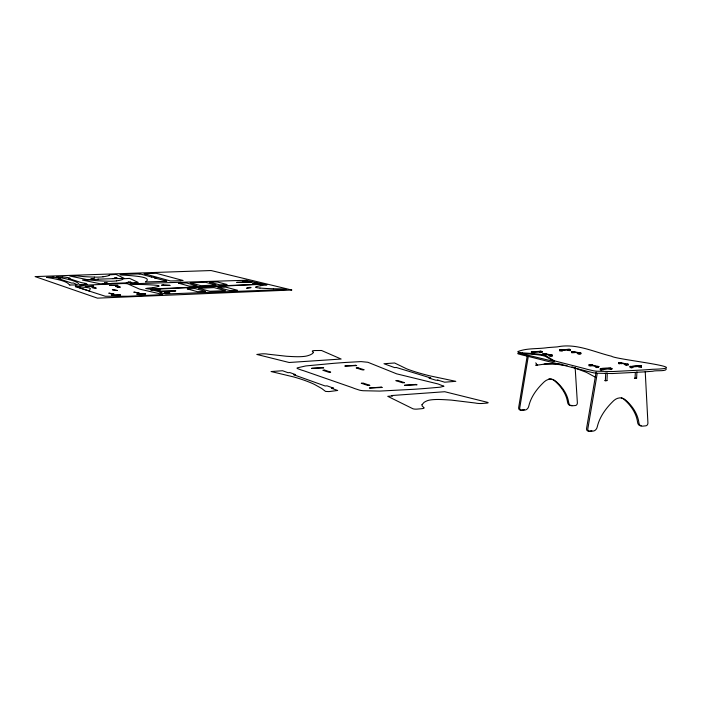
<?xml version="1.0" encoding="UTF-8"?>
<svg xmlns="http://www.w3.org/2000/svg" width="702" height="702" viewBox="0 0 702 702"><rect width="100%" height="100%" fill="white"/><g stroke="black" fill="none" stroke-linecap="round" stroke-linejoin="round"><path stroke-width="1.05" d="M554.334 360.819L554.308 361.539L521.2 353.615A22.025 3.273 2.3 0 1 519.041 353.053L519.094 352.36L518.216 351.992A10.469 1.562 2.3 0 1 517.83 351.597C526.86 347.902 537.986 349.14 547.718 347.604A534.222 92.559 5 0 1 557.221 346.902C576.149 342.945 593.725 351.965 611.635 356.256C615.224 359.547 698.481 368.102 652.807 369.278A329.396 43.866 1.7 0 1 642.312 370.024L612.425 371.551L596.99 371.226A11.425 1.799 2.8 0 1 593.55 370.805L587.17 369.287A214.443 37.346 1.7 0 0 584.494 368.541L554.334 360.819L546.244 356.046A18.103 2.747 2.3 0 0 532.265 353.536L522.367 352.852A4.747 0.711 2.2 0 1 519.094 352.36M554.308 361.539L546.209 356.748A18.103 2.755 2.3 0 0 532.239 354.229L522.341 353.545L522.367 352.852M531.405 353.036L531.449 351.886L541.023 351.228L540.979 352.378M532.239 354.229L532.265 353.536M532.511 353.308L532.625 351.869L531.317 351.834L542.234 351.632L533.766 352.15L533.722 353.194M537.539 364.707L537.521 365.207L535.995 365.321L536.486 363.601L535.67 362.916M539.663 352.422C538.381 350.316 543.173 351.211 542.093 352.65M540.812 352.702L540.9 351.676M543.278 354.668L543.313 353.624L545.629 353.527L546.121 353.632L545.77 354.896M544.19 354.887L544.234 353.843L543.05 353.747M544.849 354.554L544.892 353.51M546.209 356.748L546.244 356.046M549.455 356.186L549.227 355.177M550.386 356.414L550.429 355.361L543.023 353.676M551.035 356.072L551.079 355.019L552.316 355.142L549.227 355.256M551.939 356.186L551.974 355.247L544.857 353.51M551.974 356.3L552.07 355.238M559.915 351.07C558.88 349.148 562.521 349.587 561.047 351.342M562.232 351.219L562.276 350.193L570.568 349.684L567.962 349.324L568.006 350.465M569.164 350.737L569.208 349.71M569.287 350.421L569.331 349.289L559.757 349.903L562.311 350.201M570.419 350.693L570.472 349.552L569.331 349.289M571.849 352.667L571.893 351.632L573.929 351.526L574.666 351.649L574.324 352.781M571.876 352.781L571.63 351.676M572.779 352.887L572.823 351.851L571.621 351.737M573.376 352.79L573.437 351.526L580.984 353.167M578.141 354.159L577.93 353.159L580.686 353.229L580.642 354.273M579.089 354.378L579.176 353.334L571.928 351.632M579.694 354.045L579.738 353.009L580.975 353.132M589.118 365.917L589.162 364.821L592.093 364.838M590.119 366.163L590.171 365.066L588.89 364.864L596.963 366.725L598.903 366.532M590.742 365.795L590.786 364.698L598.56 366.611L598.508 367.585M591.742 366.04L592.102 364.873M595.901 367.453C594.515 365.988 597.639 366.549 596.919 367.708M597.534 367.33L597.577 366.356L598.903 366.505M600.342 370.051L600.526 368.752L609.143 368.252L609.099 369.243M600.403 369.91L600.298 368.875M601.623 370.366L601.754 368.822M601.711 370.235L601.754 369.243L600.289 368.804M603.009 370.13L603.062 369.147L610.459 368.576C616.435 368.796 603.088 367.392 600.403 368.813M606.818 373.113L607.3 373.227L606.949 380.616L605.352 380.747L605.703 373.359L605.063 373.192M610.336 369.278L610.398 368.05M610.415 369.559L610.442 368.155L608.985 368.138M611.617 369.594L611.679 368.357L601.675 369.129M611.705 369.463L611.758 368.471M618.506 363.697L618.559 362.618L621.472 362.644M618.55 363.575L618.602 362.618L626.535 364.478L628.387 364.268L627.114 364.119L627 365.207M619.533 363.943L619.585 362.855L618.559 362.618M620.094 363.575L620.147 362.495L628.088 364.364L628.036 365.452M621.112 363.943L621.454 362.68M625.403 365.33L625.192 364.285M626.438 365.575L626.535 364.478L625.166 364.338M630.098 367.751L630.159 366.532L639.926 365.777L641.233 366.084L641.172 367.304M631.396 368.059C630.615 364.312 628.229 367.576 632.985 366.97M632.756 367.83L632.809 366.856L641.488 366.312M636.933 371.806L636.609 378.202L635.047 378.325L635.319 372.841M638.653 367.076L638.583 365.847L641.496 366.277M639.864 366.997L639.926 365.777M639.987 367.392L639.97 365.882M641.251 367.295L641.312 366.198M527.211 355.914L518.664 407.555A2.334 1.887 -72.8 0 0 520.463 410.021L521.296 409.95M528.316 356.195L519.752 407.897A2.334 1.887 -72.8 0 0 521.56 410.363L524.903 410.065A4.66 3.764 -73 0 0 528.843 405.87C531.124 396.358 537.337 388.267 544.383 381.704A11.574 9.258 -73.8 0 1 555.291 380.835C561.872 386.284 567.348 393.734 568.655 402.343A4.581 3.633 -73.7 0 0 572.156 405.809L575.421 405.519A2.29 1.808 -73.6 0 0 577.369 402.816L575.14 367.357M596.121 372.13L586.574 428.439A2.501 1.957 -72.8 0 0 588.425 431.063L589.303 430.975M597.218 373.473L587.828 428.825A2.501 1.966 -72.8 0 0 589.689 431.449L593.172 431.098A4.993 3.914 -73 0 0 597.323 426.588C599.78 416.435 606.309 407.739 613.75 400.631A12.39 9.635 -73.8 0 1 625.122 399.622C632.002 405.44 637.6 413.408 638.855 422.49A4.905 3.773 -73.6 0 0 642.47 426.158L645.875 425.816A2.448 1.878 -73.6 0 0 647.92 422.92L645.235 371.7M162.653 294.621L128.097 296.253L105.318 296.262L75.491 286.635A11.285 1.246 -0.1 0 0 75.693 286.723L76.079 286.855M205.353 291.418L197.359 291.681L187.311 288.899M122.359 279.545L122.973 278.94A13.338 1.404 0.1 0 0 122.841 278.791L129.633 278.404L138.224 282.423L135.17 282.494M518.524 352.79L517.751 353.378A10.521 1.579 2.3 0 0 518.304 353.922L523.411 355.273A203.361 34.082 1.4 0 1 526.21 355.905L584.397 370.516A214.4 37.654 1.7 0 1 587.083 371.27L593.453 372.788A11.416 1.808 2.8 0 0 596.893 373.218L612.328 373.543L642.216 372.007A329.343 44.217 1.7 0 0 652.702 371.253C655.484 370.13 665.9 371.665 666.286 369.103M209.679 282.16L217.216 281.941L227.097 284.538L219.726 284.837L209.74 282.222M218.05 287.416L225.649 287.109L237.557 290.268L229.624 290.523L218.085 287.478M190.26 282.792L205.537 282.292L215.865 285.003M108.836 275.535L109.459 274.912A13.022 1.334 0 0 0 109.372 274.815L116.032 274.447L124.078 278.282L121.077 278.343M198.912 288.311L214.101 287.618L225.561 290.689L209.74 291.26L198.903 288.355M215.847 285.047L200.974 285.688L190.312 282.853M187.302 288.847L194.989 288.54L205.37 291.365M120.525 295.033L113.18 295.288M118.963 294.814L120.551 294.98M113.154 295.34L112.109 295.34M169.954 285.398L161.723 285.188M161.697 285.135L163.233 284.994M138.961 292.971L133.977 292.19M152.211 289.768L150.614 289.847L155.747 290.768L161.662 292.532L160.038 292.673L165.856 293.971L286.442 289.505L280.905 288.829A13.742 1.527 0.8 0 1 279.958 288.838L273.403 288.759M133.95 292.129L139.031 292.909M92.26 286.109L93.287 286.109M86.644 286.574L85.17 286.425L92.243 286.153M111.521 293.98L108.959 293.19M108.95 293.138L113.97 293.927L111.539 294.041M117.234 290.531L112.425 289.768M169.744 292.962L164.329 292.953M75.737 284.784L77.334 284.766L73.482 283.011L71.613 283.046L58.828 278.791M164.338 292.901L169.779 292.909M69.814 285.003L76.132 284.968L75.711 284.828M112.373 289.707L117.287 290.461M118.155 287.188L115.707 286.469M115.663 286.407L120.367 287.118L118.182 287.241M144.121 293.778L145.165 293.778M159.1 291.339L175.825 290.891L174.833 290.944M129.317 282.458L128.001 282.064L130.239 282.02M130.186 282.072L131.572 282.467L129.37 282.52M136.872 294.077L137.917 294.077M158.643 289.917L160.188 290.084L154.826 290.119L158.626 289.97M96.086 288.136C94.919 288.873 88.61 286.811 93.691 287.293M93.673 287.346L96.104 288.083M106.704 282.941L108.011 283.345L105.748 283.397M105.721 283.345L104.475 282.994M104.431 282.941L106.713 282.888M115.382 278.308L114.294 278.001L116.313 277.887M53.721 277.185L52.861 277.185M57.766 277.036L56.239 277.044L61.241 277.887A143.182 15.383 -0.7 0 1 78.036 283.09L79.3 284.696L80.879 284.626M84.451 283.582L86.056 283.503L81.511 282.669L68.533 278.44L70.086 278.317L67.603 277.509L62.504 276.851M165.321 281.177L166.277 281.177M48.026 277.378L47.166 277.378M94.516 279.142L91.084 278.808M91.049 278.755L94.516 279.089M117.857 285.389L109.424 285.503M109.451 285.451L117.883 285.337M126.307 282.827L127.29 282.827M256.239 283.239L257.774 283.441L252.738 283.433L256.239 283.292M111.592 283.38L126.281 282.871M58.801 278.729L60.372 278.659L53.8 277.132M102.624 283.713L103.598 283.713M245.963 280.739L247.473 280.932L242.506 280.914L245.963 280.782M248.92 287.399C256.66 287.276 240.575 289.426 248.929 287.46M112.408 278.659L113.347 278.659M140.014 273.947L139.128 273.947M124.272 274.5L119.989 274.605C120.174 275.588 155.668 275.482 145.481 281.958L165.786 281.353L165.303 281.221M97.999 279.168L112.381 278.694M154.563 277.869L156.046 277.799L151.36 277.027M151.325 276.974L140.049 273.903M180.607 280.537L183.073 280.493L156.239 273.289L145.656 273.666M116.286 277.939L117.576 278.317L115.426 278.361M246.297 280.265L130.063 283.827L134.959 284.45A14.259 1.579 0.1 0 1 136.434 284.433L143.059 284.538A39.365 4.423 0.1 0 1 155.274 285.188A8.468 0.939 0.2 0 1 158.819 286.197M260.363 285.705L264.435 285.179A14.058 1.553 0.7 0 1 265.549 285.091L266.988 284.81L263.232 284.24L150.676 289.426L152.22 289.715M535.995 365.321L545.673 363.952L556.01 363.794M152.939 287.627L148.35 288.145A13.943 1.544 0.2 0 1 147.534 288.197L145.805 288.557L149.333 289.11L262.127 284.029L246.288 280.317M590.171 430.888L591.918 430.712M522.13 409.871L523.806 409.722A4.66 3.756 -73 0 0 524.438 409.599M571.84 405.414L571.024 405.484A4.572 3.624 -73.7 0 1 567.532 402.018C566.216 393.418 560.749 385.977 554.168 380.528A11.557 9.258 -73.8 0 0 548.815 378.878M605.703 373.359L607.3 373.227M631.475 366.541L638.706 365.979M641.233 366.084L630.159 366.532M570.472 349.552L559.968 349.929M118.954 294.866L111.6 295.121L112.074 295.331M137.934 294.085L144.103 293.831M144.612 293.989L136.846 294.129M174.772 290.935L159.091 291.391M86.679 286.53L93.735 286.302L93.296 286.118M117.41 286.82L118.735 286.776M544.129 364.066L552.369 363.75L567.049 365.61M166.295 281.186L166.83 281.169L154.589 277.922M102.597 283.757L100.447 283.836L82.441 280.072L90.242 279.958A13.742 1.448 0 0 0 91.032 280.089L95.691 280.581A36.776 3.843 0.1 0 0 107.59 281.186A8.222 0.877 0.1 0 0 116.558 280.87M69.788 285.047L68.024 283.459A143.901 15.453 -0.7 0 0 51.536 278.229L46.551 277.387L47.095 277.369M145.586 273.657L144.121 273.71L170.507 280.967L181.072 280.721L180.581 280.589M163.25 285.047L169.937 285.345M558.099 363.952L562.267 364.277M144.673 294.006L145.674 293.998L145.182 293.787M84.468 283.634L87.355 284.398L80.914 284.635M532.555 352.246L533.766 352.15M601.754 369.243L603.062 369.147M635.959 378.036L636.609 378.202M634.397 378.167L635.047 378.325M606.309 380.458L606.949 380.616M604.712 380.581L605.352 380.747M139.093 273.938L123.885 274.333L124.315 274.456M121.034 278.387L121.472 278.518L113.382 278.659M135.109 282.546L135.574 282.678L127.299 282.836M572.007 366.892L586.354 372.323L595.103 377.062M97.964 279.212L98.394 279.343L87.083 279.607L69.805 276.026L77.439 275.921A13.426 1.378 0 0 0 78.194 276.044L82.704 276.509A35.925 3.659 0.1 0 0 94.279 277.097M111.557 283.424L112.004 283.564L103.633 283.722M79.458 287.802L89.382 290.997L90.304 288.557A13.057 1.457 -0.1 0 0 83.547 287.232L75.289 286.398L86.267 285.091L122.824 283.547A4.484 0.491 0.1 0 1 125.702 283.59A5.695 0.623 0.1 0 1 127.588 283.81L139.558 289.127L162.724 294.454M62.443 276.834L57.792 276.992M52.79 277.167L48.113 277.334M522.341 353.545A4.747 0.711 2.2 0 1 519.068 353.053M621.296 397.876A12.373 9.626 -73.8 0 1 623.841 399.271C630.712 405.08 636.302 413.048 637.565 422.121A4.896 3.764 -73.6 0 0 641.18 425.781M108.88 275.535A35.934 3.668 -0.1 0 1 102.992 276.781M103.062 276.79A8.029 0.834 0 0 1 94.261 277.097M122.411 279.545A36.785 3.861 0 0 1 116.488 280.861M255.914 287.048A38.496 4.3 0.8 0 1 260.328 285.696M259.968 288.074A8.415 0.939 0.7 0 1 255.844 287.048M273.394 288.768A37.267 4.08 0.8 0 1 260.012 288.066M158.731 286.197A38.119 4.186 0.1 0 1 152.983 287.627M313.32 352.29L312.741 353.439L310.609 354.685A57.748 8.959 0.6 0 1 307.169 355.879A11.908 1.878 0.9 0 1 294.849 356.677A56.818 8.678 0.9 0 1 286.381 356.239L267.874 354.185A4.765 0.755 0.7 0 0 261.916 353.861L256.818 354.449L289.136 362.495L341.146 359.038L321.551 350.5L314.777 350.535A4.677 0.728 1 0 0 312.478 351.36L313.32 352.29M421.999 404.721L422.148 406.002L423.736 407.423A5.853 1.114 1.8 0 1 421.393 408.731L417.041 409.108A2.931 0.562 1.8 0 1 412.802 408.713L387.75 396.323L392.593 395.937L391.462 395.551L444.761 391.725L487.442 402.316A2.878 0.535 2.3 0 1 486.898 403.088L482.686 403.448A5.748 1.062 2.3 0 1 475.254 403.009L451.483 400.122A73.456 14.259 2 0 0 441.251 399.543A14.347 2.676 2 0 0 427.342 400.702A72.341 13.628 2.4 0 0 423.99 402.43L421.999 404.721M443.796 386.223L440.312 387.171L426.518 388.373A350.438 50.956 0.6 0 1 414.215 389.268L379.773 391.084L363.127 390.724A12.118 2.176 1.4 0 1 359.793 390.233L354.378 388.469A234.389 44.849 -0.3 0 0 352.22 387.601L303.79 370.77A222.262 40.049 -0.5 0 0 301.395 370.051L297.244 368.497A11.188 1.86 1 0 1 297.218 367.874L305.782 365.935L334.047 363.294A564.487 122.051 3.8 0 1 345.147 362.478L361.056 361.6L367.909 362.285L396.665 373.841L437.987 383.941L443.796 386.223M178.562 283.16L189.373 286.179L197.034 285.837L186.302 282.932L178.562 283.16M250.596 281.862L236.706 282.397L252.097 282.055L250.64 281.853M333.371 388.092L331.441 388.241L337.688 390.47L329.01 391.593L325.535 391.409L321.735 388.496L314.356 384.371A231.151 43.085 -0.6 0 0 293.813 376.965L271.069 371.542L282.555 370.744L288.022 372.701L289.856 372.569L295.603 374.622L293.752 374.754L325.105 385.968L327.009 385.828L333.371 388.092M369.752 385.31L367.83 385.459L361.267 383.239L363.18 383.09L369.752 385.31M404.457 382.66L402.579 382.801L395.814 380.633L397.683 380.493L404.457 382.66M437.785 380.115L435.995 380.247L429.045 378.124L430.817 377.992L396.323 367.488L394.603 367.611L383.985 363.724L394.612 362.987L406.748 368.875A197.657 30.3 2.7 0 0 429.554 375.781L455.809 381.335L444.638 382.195L437.785 380.115M381.142 387.109L369.357 388.022L382.248 387.478L381.142 387.109M415.917 384.424L404.422 385.31L417.067 384.784L415.917 384.424M324.71 370.13L322.867 370.261L328.808 372.271L330.66 372.139L324.71 370.13M358.002 367.804L356.204 367.927L362.329 369.893L364.136 369.761L358.002 367.804M322.745 367.576L311.583 368.348L323.701 367.901L322.745 367.576M355.712 365.303L344.805 366.049L356.695 365.61L355.712 365.303M291.734 290.005L97.464 298.148L35.1 276.588L211.091 270.542L291.734 290.005"/></g></svg>
